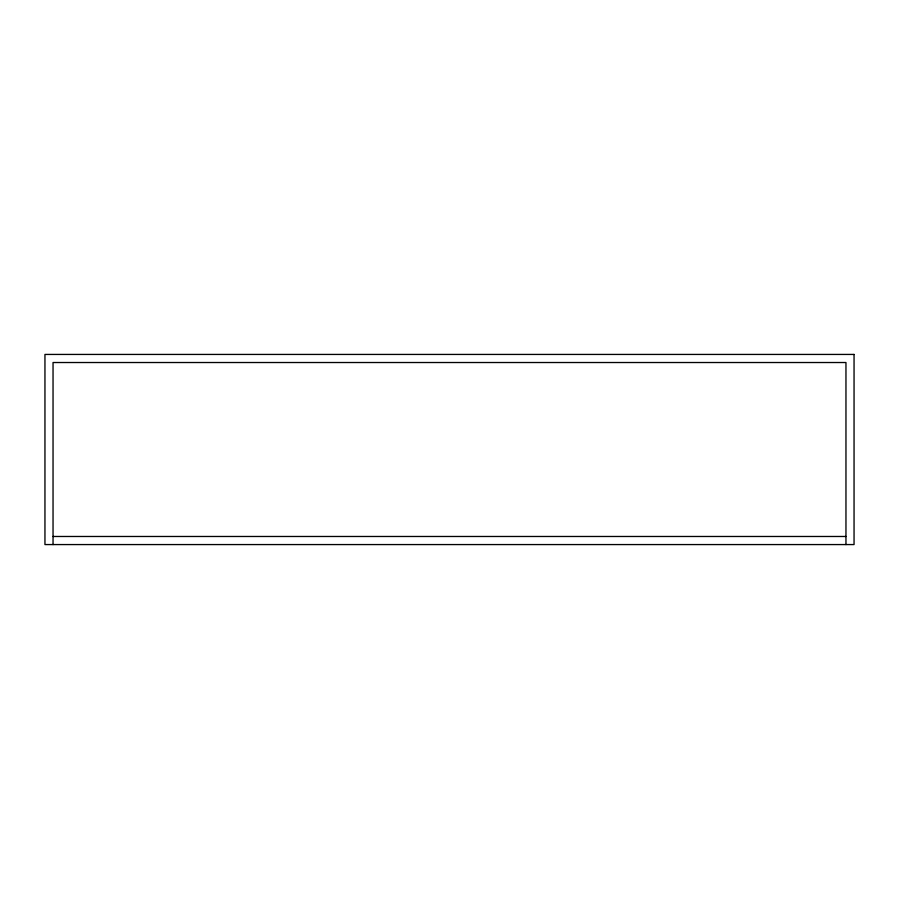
<?xml version="1.0" encoding="UTF-8"?>
<svg xmlns="http://www.w3.org/2000/svg" width="899" height="899" viewBox="0 0 899 899"><rect width="100%" height="100%" fill="white"/><g stroke="black" fill="none" stroke-linecap="round" stroke-linejoin="round"><path stroke-width="1.35" d="M53.041 536.478L845.959 536.478M845.959 544.569L845.959 362.522L53.041 362.522L53.041 544.569M854.05 354.431L44.95 354.431L44.95 544.569L854.05 544.569L854.05 354.431"/></g></svg>
